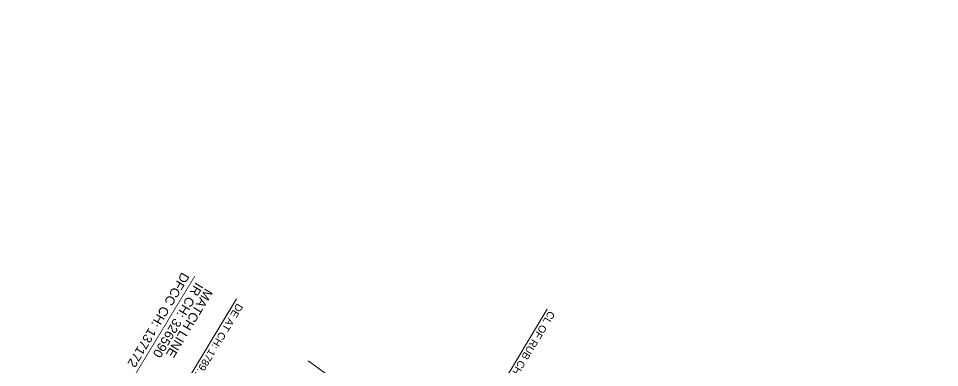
# Model space of a CAD drawing. Header units: metres. Extents: x 560405 to 1249476, y 3385111 to 6787087.
# Drawn here: x 623097.1 to 623348.5, y 3394435.7 to 3394531.1 of the extents above; entities that cross this region are included whole.
import ezdxf

# ---------------------------------------------------------------- set-up
doc = ezdxf.new("R2010")
doc.units = ezdxf.units.M
doc.header["$MEASUREMENT"] = 0
doc.linetypes.add('PHANTOM2', pattern=[1.25, 0.625, -0.125, 0.125, -0.125, 0.125, -0.125])
for name, color, linetype, lineweight in [("MANDI GOBINDGARH STN. SRJ's", 251, 'Continuous', 0), ('MATCH LINE', 7, 'Continuous', 0), ('Proposed Chainage', 10, 'Continuous', 0), ('Subroad Edge', 34, 'Continuous', 0)]:
    doc.layers.add(name, color=color, linetype=linetype, lineweight=lineweight)
doc.layers.add('OP-3 CH UP', color=7, linetype='Continuous')
doc.styles.get("Standard").update_dxf_attribs({"font": 'arial.ttf'})
doc.styles.add('Style-Arial', font='arial.ttf')

msp = doc.modelspace()

# ---------------------------------------------------------------- linework, layer by layer
at = {"color": 0, "lineweight": 9}
msp.add_line((623214.8789, 3394407.3874), (623241.3567, 3394451.67), dxfattribs=at)
at = {"layer": "MANDI GOBINDGARH STN. SRJ's", "color": 3, "lineweight": 18, "flags": 128}
msp.add_lwpolyline([(623156.5564, 3394454.5707), (623136.5371, 3394421.29)], dxfattribs=at)
at = {"layer": 'MATCH LINE', "linetype": 'PHANTOM2', "ltscale": 15, "const_width": 0.2}
msp.add_lwpolyline([(623145.2019, 3394460.7379), (623120.2637, 3394419.5601)], dxfattribs=at)
at = {"layer": 'OP-3 CH UP', "color": 40, "lineweight": 9, "true_color": 0xf8d731}
for radius in [8763.3902, 8182.5236, 7294.1209]:
    msp.add_circle((624059.7714, 3393874.4188), radius, dxfattribs=at)
at = {"layer": 'Subroad Edge', "lineweight": 15, "flags": 128}
msp.add_lwpolyline([(623216.5463, 3394408.9958), (623214.5249, 3394411.453), (623200.6271, 3394419.8156), (623176.1743, 3394437.5768)], dxfattribs=at)

# ---------------------------------------------------------------- texts
at = {"layer": "MANDI GOBINDGARH STN. SRJ's", "color": 3, "lineweight": 9, "style": 'Style-Arial'}
for s, p in [('DE AT CH: ', (623156.7567, 3394453.4597)), ('1789.745', (623149.2205, 3394440.9643))]:
    msp.add_text(s, height=2, rotation=238.971941, dxfattribs=at).set_placement(p)
at = {"layer": "MANDI GOBINDGARH STN. SRJ's", "color": 0, "lineweight": 9, "style": 'Style-Arial'}
msp.add_text('CL OF RUB CH:1318.407m F/CSB ', height=2, rotation=239, dxfattribs=at).set_placement((623241.9228, 3394451.4181))
at = {"layer": 'MATCH LINE', "linetype": 'Continuous'}
for s, p in [('IR CH: 326590', (623145.4878, 3394459.2335)), ('MATCH LINE', (623148.1062, 3394457.552))]:
    msp.add_text(s, height=2.5, rotation=239.034667, dxfattribs=at).set_placement(p)
at = {"layer": 'Proposed Chainage', "lineweight": 0, "insert": (623127.765, 3394436.1566), "char_height": 2.5, "attachment_point": 6, "rotation": 239.216686, "line_spacing_factor": 0.6, "style": 'Style-Arial'}
msp.add_mtext(' DFCC CH: 137172', dxfattribs=at)

doc.saveas('drawing.dxf')
